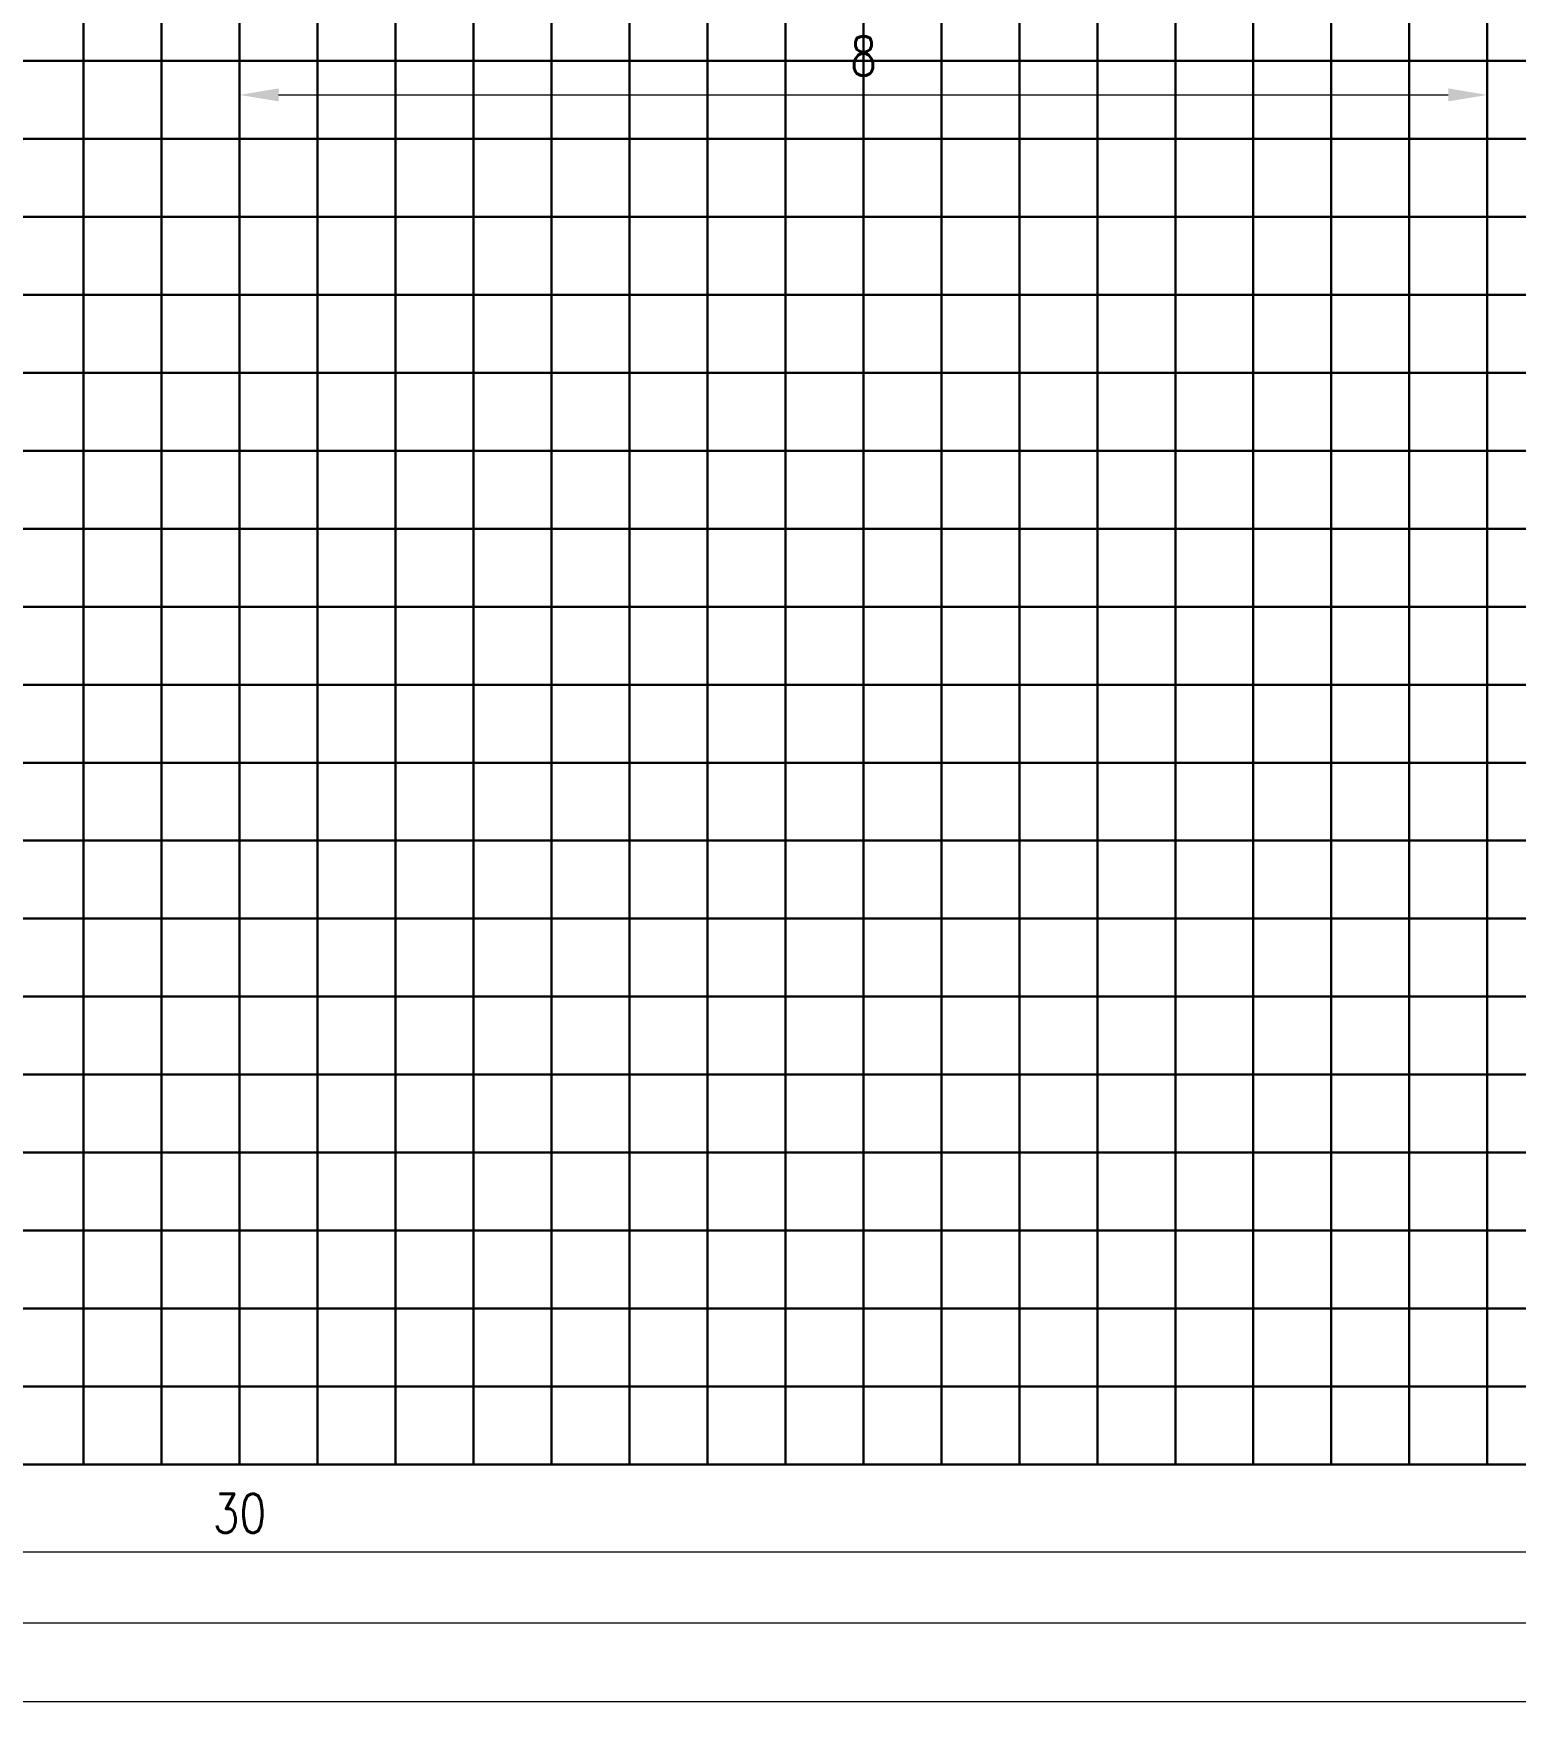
# Model space of a CAD drawing. Header units: millimetres. Extents: x -66 to 79, y -30 to 113.
# Drawn here: x -16.32 to -6.82, y 65 to 75.83 of the extents above; entities that cross this region are included whole.
import ezdxf

# ---------------------------------------------------------------- set-up
doc = ezdxf.new("R2010")
doc.units = ezdxf.units.MM
doc.layers.get('Defpoints').update_dxf_attribs({"color": 181})
doc.layers.add('Main_blokcs', color=3, linetype='Continuous')
doc.layers.add('Stitch', color=10, linetype='Continuous')
doc.styles.add('ROMANS', font='ROMANS.shx', dxfattribs={"width": 0.8})
doc.dimstyles.new('DIM_0.1', dxfattribs={"dimscale": 0.1, "dimtxt": 2.5, "dimasz": 2.5, "dimexe": 1.25, "dimexo": 1.25, "dimgap": 1.25, "dimtad": 1, "dimdec": 3, "dimzin": 11, "dimdsep": 46, "dimtxsty": 'ROMANS', "dimcen": 0, "dimclrd": 1, "dimclre": 1, "dimclrt": 7, "dimadec": 4, "dimazin": 3, "dimtfac": 1, "dimtdec": 3, "dimtofl": 0, "dimtmove": 2, "dimatfit": 3, "dimfxl": 1, "dimfrac": 2, "dimtolj": 1, "dimtzin": 11, "dimlwd": 0, "dimlwe": 0, "dimarcsym": 0})

# ---------------------------------------------------------------- blocks, each defined once
blk = doc.blocks.new('*D1')
at = {"color": 1, "lineweight": 0, "transparency": 16777216}
for p, q in [((-60, 66.526), (-60, 65.004)), ((0, 66.526), (0, 65.004)), ((-0.25, 65.129), (-59.75, 65.129))]:
    blk.add_line(p, q, dxfattribs=at)
at = {"color": 1, "transparency": 16777216}
for points in [[(-59.75, 65.17), (-59.75, 65.087), (-60, 65.129)], [(-0.25, 65.17), (-0.25, 65.087), (0, 65.129)]]:
    blk.add_solid(points, dxfattribs=at)
at = {"layer": 'Defpoints', "color": 0, "transparency": 16777216}
for p in [(-60, 66.651), (0, 66.651), (-60, 65.129)]:
    blk.add_point(p, dxfattribs=at)
at = {"color": 7, "transparency": 16777216, "insert": (-30, 65.379), "char_height": 0.25, "attachment_point": 5, "style": 'ROMANS'}
blk.add_mtext('\\A1;60', dxfattribs=at)
blk = doc.blocks.new('*D5')
at = {"color": 1, "lineweight": 0, "transparency": 16777216}
for p, q in [((-60, 66.526), (-60, 65.51)), ((-6.5, 66.526), (-6.5, 65.51)), ((-59.75, 65.635), (-6.75, 65.635))]:
    blk.add_line(p, q, dxfattribs=at)
at = {"color": 1, "transparency": 16777216}
for points in [[(-59.75, 65.676), (-59.75, 65.593), (-60, 65.635)], [(-6.75, 65.676), (-6.75, 65.593), (-6.5, 65.635)]]:
    blk.add_solid(points, dxfattribs=at)
at = {"layer": 'Defpoints', "color": 0, "transparency": 16777216}
for p in [(-60, 66.651), (-6.5, 66.651), (-6.5, 65.635)]:
    blk.add_point(p, dxfattribs=at)
at = {"color": 7, "transparency": 16777216, "insert": (-33.25, 65.885), "char_height": 0.25, "attachment_point": 5, "style": 'ROMANS'}
blk.add_mtext('\\A1;53.5', dxfattribs=at)
blk = doc.blocks.new('*D10')
at = {"color": 1, "lineweight": 0, "transparency": 16777216}
for p, q in [((-15, 76.026), (-15, 75.308)), ((-7, 76.026), (-7, 75.308)), ((-14.75, 75.433), (-7.25, 75.433))]:
    blk.add_line(p, q, dxfattribs=at)
at = {"color": 1, "transparency": 16777216}
for points in [[(-14.75, 75.475), (-14.75, 75.392), (-15, 75.433)], [(-7.25, 75.475), (-7.25, 75.392), (-7, 75.433)]]:
    blk.add_solid(points, dxfattribs=at)
at = {"layer": 'Defpoints', "color": 0, "transparency": 16777216}
for p in [(-15, 76.151), (-7, 76.151), (-7, 75.433)]:
    blk.add_point(p, dxfattribs=at)
at = {"color": 7, "transparency": 16777216, "insert": (-11, 75.683), "char_height": 0.25, "attachment_point": 5, "style": 'ROMANS'}
blk.add_mtext('\\A1;8', dxfattribs=at)
blk = doc.blocks.new('*D23')
at = {"color": 1, "lineweight": 0, "transparency": 16777216}
for p, q in [((-30, 66.526), (-30, 65.962)), ((0, 66.526), (0, 65.962)), ((-0.25, 66.087), (-29.75, 66.087))]:
    blk.add_line(p, q, dxfattribs=at)
at = {"color": 1, "transparency": 16777216}
for points in [[(-29.75, 66.129), (-29.75, 66.046), (-30, 66.087)], [(-0.25, 66.129), (-0.25, 66.046), (0, 66.087)]]:
    blk.add_solid(points, dxfattribs=at)
at = {"layer": 'Defpoints', "color": 0, "transparency": 16777216}
for p in [(-30, 66.651), (0, 66.651), (-30, 66.087)]:
    blk.add_point(p, dxfattribs=at)
at = {"color": 7, "transparency": 16777216, "insert": (-15, 66.337), "char_height": 0.25, "attachment_point": 5, "style": 'ROMANS'}
blk.add_mtext('\\A1;30', dxfattribs=at)

msp = doc.modelspace()

# ---------------------------------------------------------------- linework, layer by layer
for points in [[(-16.5, 76.1508), (-16, 76.1508), (-16, 75.6508), (-16.5, 75.6508)], [(-16, 76.1508), (-15.5, 76.1508), (-15.5, 75.6508), (-16, 75.6508)], [(-15.5, 76.1508), (-15, 76.1508), (-15, 75.6508), (-15.5, 75.6508)], [(-15, 76.1508), (-14.5, 76.1508), (-14.5, 75.6508), (-15, 75.6508)], [(-14.5, 76.1508), (-14, 76.1508), (-14, 75.6508), (-14.5, 75.6508)], [(-14, 76.1508), (-13.5, 76.1508), (-13.5, 75.6508), (-14, 75.6508)], [(-13.5, 76.1508), (-13, 76.1508), (-13, 75.6508), (-13.5, 75.6508)], [(-13, 76.1508), (-12.5, 76.1508), (-12.5, 75.6508), (-13, 75.6508)], [(-12.5, 76.1508), (-12, 76.1508), (-12, 75.6508), (-12.5, 75.6508)], [(-12, 76.1508), (-11.5, 76.1508), (-11.5, 75.6508), (-12, 75.6508)], [(-11.5, 76.1508), (-11, 76.1508), (-11, 75.6508), (-11.5, 75.6508)], [(-11, 76.1508), (-10.5, 76.1508), (-10.5, 75.6508), (-11, 75.6508)], [(-10.5, 76.1508), (-10, 76.1508), (-10, 75.6508), (-10.5, 75.6508)], [(-10, 76.1508), (-9.5, 76.1508), (-9.5, 75.6508), (-10, 75.6508)], [(-9.5, 76.1508), (-9, 76.1508), (-9, 75.6508), (-9.5, 75.6508)], [(-9, 76.1508), (-8.5, 76.1508), (-8.5, 75.6508), (-9, 75.6508)], [(-8.5, 76.1508), (-8, 76.1508), (-8, 75.6508), (-8.5, 75.6508)], [(-8, 76.1508), (-7.5, 76.1508), (-7.5, 75.6508), (-8, 75.6508)], [(-7.5, 76.1508), (-7, 76.1508), (-7, 75.6508), (-7.5, 75.6508)], [(-16.5, 75.6508), (-16, 75.6508), (-16, 75.1508), (-16.5, 75.1508)], [(-16, 75.6508), (-15.5, 75.6508), (-15.5, 75.1508), (-16, 75.1508)], [(-15.5, 75.6508), (-15, 75.6508), (-15, 75.1508), (-15.5, 75.1508)], [(-15, 75.6508), (-14.5, 75.6508), (-14.5, 75.1508), (-15, 75.1508)], [(-14.5, 75.6508), (-14, 75.6508), (-14, 75.1508), (-14.5, 75.1508)], [(-14, 75.6508), (-13.5, 75.6508), (-13.5, 75.1508), (-14, 75.1508)], [(-13.5, 75.6508), (-13, 75.6508), (-13, 75.1508), (-13.5, 75.1508)], [(-13, 75.6508), (-12.5, 75.6508), (-12.5, 75.1508), (-13, 75.1508)], [(-12.5, 75.6508), (-12, 75.6508), (-12, 75.1508), (-12.5, 75.1508)], [(-12, 75.6508), (-11.5, 75.6508), (-11.5, 75.1508), (-12, 75.1508)], [(-11.5, 75.6508), (-11, 75.6508), (-11, 75.1508), (-11.5, 75.1508)], [(-11, 75.6508), (-10.5, 75.6508), (-10.5, 75.1508), (-11, 75.1508)], [(-10.5, 75.6508), (-10, 75.6508), (-10, 75.1508), (-10.5, 75.1508)], [(-10, 75.6508), (-9.5, 75.6508), (-9.5, 75.1508), (-10, 75.1508)], [(-9.5, 75.6508), (-9, 75.6508), (-9, 75.1508), (-9.5, 75.1508)], [(-9, 75.6508), (-8.5, 75.6508), (-8.5, 75.1508), (-9, 75.1508)], [(-8.5, 75.6508), (-8, 75.6508), (-8, 75.1508), (-8.5, 75.1508)], [(-8, 75.6508), (-7.5, 75.6508), (-7.5, 75.1508), (-8, 75.1508)], [(-7.5, 75.6508), (-7, 75.6508), (-7, 75.1508), (-7.5, 75.1508)], [(-7, 75.6508), (-6.5, 75.6508), (-6.5, 75.1508), (-7, 75.1508)], [(-16.5, 75.1508), (-16, 75.1508), (-16, 74.6508), (-16.5, 74.6508)], [(-16, 75.1508), (-15.5, 75.1508), (-15.5, 74.6508), (-16, 74.6508)], [(-15.5, 75.1508), (-15, 75.1508), (-15, 74.6508), (-15.5, 74.6508)], [(-15, 75.1508), (-14.5, 75.1508), (-14.5, 74.6508), (-15, 74.6508)], [(-14.5, 75.1508), (-14, 75.1508), (-14, 74.6508), (-14.5, 74.6508)], [(-14, 75.1508), (-13.5, 75.1508), (-13.5, 74.6508), (-14, 74.6508)], [(-13.5, 75.1508), (-13, 75.1508), (-13, 74.6508), (-13.5, 74.6508)], [(-13, 75.1508), (-12.5, 75.1508), (-12.5, 74.6508), (-13, 74.6508)], [(-12.5, 75.1508), (-12, 75.1508), (-12, 74.6508), (-12.5, 74.6508)], [(-12, 75.1508), (-11.5, 75.1508), (-11.5, 74.6508), (-12, 74.6508)], [(-11.5, 75.1508), (-11, 75.1508), (-11, 74.6508), (-11.5, 74.6508)], [(-11, 75.1508), (-10.5, 75.1508), (-10.5, 74.6508), (-11, 74.6508)], [(-10.5, 75.1508), (-10, 75.1508), (-10, 74.6508), (-10.5, 74.6508)], [(-10, 75.1508), (-9.5, 75.1508), (-9.5, 74.6508), (-10, 74.6508)], [(-9.5, 75.1508), (-9, 75.1508), (-9, 74.6508), (-9.5, 74.6508)], [(-9, 75.1508), (-8.5, 75.1508), (-8.5, 74.6508), (-9, 74.6508)], [(-8.5, 75.1508), (-8, 75.1508), (-8, 74.6508), (-8.5, 74.6508)], [(-8, 75.1508), (-7.5, 75.1508), (-7.5, 74.6508), (-8, 74.6508)], [(-7.5, 75.1508), (-7, 75.1508), (-7, 74.6508), (-7.5, 74.6508)], [(-7, 75.1508), (-6.5, 75.1508), (-6.5, 74.6508), (-7, 74.6508)], [(-16.5, 74.6508), (-16, 74.6508), (-16, 74.1508), (-16.5, 74.1508)], [(-16, 74.6508), (-15.5, 74.6508), (-15.5, 74.1508), (-16, 74.1508)], [(-15.5, 74.6508), (-15, 74.6508), (-15, 74.1508), (-15.5, 74.1508)], [(-15, 74.6508), (-14.5, 74.6508), (-14.5, 74.1508), (-15, 74.1508)], [(-14.5, 74.6508), (-14, 74.6508), (-14, 74.1508), (-14.5, 74.1508)], [(-14, 74.6508), (-13.5, 74.6508), (-13.5, 74.1508), (-14, 74.1508)], [(-13.5, 74.6508), (-13, 74.6508), (-13, 74.1508), (-13.5, 74.1508)], [(-13, 74.6508), (-12.5, 74.6508), (-12.5, 74.1508), (-13, 74.1508)], [(-12.5, 74.6508), (-12, 74.6508), (-12, 74.1508), (-12.5, 74.1508)], [(-12, 74.6508), (-11.5, 74.6508), (-11.5, 74.1508), (-12, 74.1508)], [(-11.5, 74.6508), (-11, 74.6508), (-11, 74.1508), (-11.5, 74.1508)], [(-11, 74.6508), (-10.5, 74.6508), (-10.5, 74.1508), (-11, 74.1508)], [(-10.5, 74.6508), (-10, 74.6508), (-10, 74.1508), (-10.5, 74.1508)], [(-10, 74.6508), (-9.5, 74.6508), (-9.5, 74.1508), (-10, 74.1508)], [(-9.5, 74.6508), (-9, 74.6508), (-9, 74.1508), (-9.5, 74.1508)], [(-9, 74.6508), (-8.5, 74.6508), (-8.5, 74.1508), (-9, 74.1508)], [(-8.5, 74.6508), (-8, 74.6508), (-8, 74.1508), (-8.5, 74.1508)], [(-8, 74.6508), (-7.5, 74.6508), (-7.5, 74.1508), (-8, 74.1508)], [(-7.5, 74.6508), (-7, 74.6508), (-7, 74.1508), (-7.5, 74.1508)], [(-7, 74.6508), (-6.5, 74.6508), (-6.5, 74.1508), (-7, 74.1508)], [(-16.5, 74.1508), (-16, 74.1508), (-16, 73.6508), (-16.5, 73.6508)], [(-16, 74.1508), (-15.5, 74.1508), (-15.5, 73.6508), (-16, 73.6508)], [(-15.5, 74.1508), (-15, 74.1508), (-15, 73.6508), (-15.5, 73.6508)], [(-15, 74.1508), (-14.5, 74.1508), (-14.5, 73.6508), (-15, 73.6508)], [(-14.5, 74.1508), (-14, 74.1508), (-14, 73.6508), (-14.5, 73.6508)], [(-14, 74.1508), (-13.5, 74.1508), (-13.5, 73.6508), (-14, 73.6508)], [(-13.5, 74.1508), (-13, 74.1508), (-13, 73.6508), (-13.5, 73.6508)], [(-13, 74.1508), (-12.5, 74.1508), (-12.5, 73.6508), (-13, 73.6508)], [(-12.5, 74.1508), (-12, 74.1508), (-12, 73.6508), (-12.5, 73.6508)], [(-12, 74.1508), (-11.5, 74.1508), (-11.5, 73.6508), (-12, 73.6508)], [(-11.5, 74.1508), (-11, 74.1508), (-11, 73.6508), (-11.5, 73.6508)], [(-11, 74.1508), (-10.5, 74.1508), (-10.5, 73.6508), (-11, 73.6508)], [(-10.5, 74.1508), (-10, 74.1508), (-10, 73.6508), (-10.5, 73.6508)], [(-10, 74.1508), (-9.5, 74.1508), (-9.5, 73.6508), (-10, 73.6508)], [(-9.5, 74.1508), (-9, 74.1508), (-9, 73.6508), (-9.5, 73.6508)], [(-9, 74.1508), (-8.5, 74.1508), (-8.5, 73.6508), (-9, 73.6508)], [(-8.5, 74.1508), (-8, 74.1508), (-8, 73.6508), (-8.5, 73.6508)], [(-8, 74.1508), (-7.5, 74.1508), (-7.5, 73.6508), (-8, 73.6508)], [(-7.5, 74.1508), (-7, 74.1508), (-7, 73.6508), (-7.5, 73.6508)], [(-7, 74.1508), (-6.5, 74.1508), (-6.5, 73.6508), (-7, 73.6508)], [(-16.5, 73.6508), (-16, 73.6508), (-16, 73.1508), (-16.5, 73.1508)], [(-16, 73.6508), (-15.5, 73.6508), (-15.5, 73.1508), (-16, 73.1508)], [(-15.5, 73.6508), (-15, 73.6508), (-15, 73.1508), (-15.5, 73.1508)], [(-15, 73.6508), (-14.5, 73.6508), (-14.5, 73.1508), (-15, 73.1508)], [(-14.5, 73.6508), (-14, 73.6508), (-14, 73.1508), (-14.5, 73.1508)], [(-14, 73.6508), (-13.5, 73.6508), (-13.5, 73.1508), (-14, 73.1508)], [(-13.5, 73.6508), (-13, 73.6508), (-13, 73.1508), (-13.5, 73.1508)], [(-13, 73.6508), (-12.5, 73.6508), (-12.5, 73.1508), (-13, 73.1508)], [(-12.5, 73.6508), (-12, 73.6508), (-12, 73.1508), (-12.5, 73.1508)], [(-12, 73.6508), (-11.5, 73.6508), (-11.5, 73.1508), (-12, 73.1508)], [(-11.5, 73.6508), (-11, 73.6508), (-11, 73.1508), (-11.5, 73.1508)], [(-11, 73.6508), (-10.5, 73.6508), (-10.5, 73.1508), (-11, 73.1508)], [(-10.5, 73.6508), (-10, 73.6508), (-10, 73.1508), (-10.5, 73.1508)], [(-10, 73.6508), (-9.5, 73.6508), (-9.5, 73.1508), (-10, 73.1508)], [(-9.5, 73.6508), (-9, 73.6508), (-9, 73.1508), (-9.5, 73.1508)], [(-9, 73.6508), (-8.5, 73.6508), (-8.5, 73.1508), (-9, 73.1508)], [(-8.5, 73.6508), (-8, 73.6508), (-8, 73.1508), (-8.5, 73.1508)], [(-8, 73.6508), (-7.5, 73.6508), (-7.5, 73.1508), (-8, 73.1508)], [(-7.5, 73.6508), (-7, 73.6508), (-7, 73.1508), (-7.5, 73.1508)], [(-7, 73.6508), (-6.5, 73.6508), (-6.5, 73.1508), (-7, 73.1508)], [(-16.5, 73.1508), (-16, 73.1508), (-16, 72.6508), (-16.5, 72.6508)], [(-16, 73.1508), (-15.5, 73.1508), (-15.5, 72.6508), (-16, 72.6508)], [(-15.5, 73.1508), (-15, 73.1508), (-15, 72.6508), (-15.5, 72.6508)], [(-15, 73.1508), (-14.5, 73.1508), (-14.5, 72.6508), (-15, 72.6508)], [(-14.5, 73.1508), (-14, 73.1508), (-14, 72.6508), (-14.5, 72.6508)], [(-14, 73.1508), (-13.5, 73.1508), (-13.5, 72.6508), (-14, 72.6508)], [(-13.5, 73.1508), (-13, 73.1508), (-13, 72.6508), (-13.5, 72.6508)], [(-13, 73.1508), (-12.5, 73.1508), (-12.5, 72.6508), (-13, 72.6508)], [(-12.5, 73.1508), (-12, 73.1508), (-12, 72.6508), (-12.5, 72.6508)], [(-12, 73.1508), (-11.5, 73.1508), (-11.5, 72.6508), (-12, 72.6508)], [(-11.5, 73.1508), (-11, 73.1508), (-11, 72.6508), (-11.5, 72.6508)], [(-11, 73.1508), (-10.5, 73.1508), (-10.5, 72.6508), (-11, 72.6508)], [(-10.5, 73.1508), (-10, 73.1508), (-10, 72.6508), (-10.5, 72.6508)], [(-10, 73.1508), (-9.5, 73.1508), (-9.5, 72.6508), (-10, 72.6508)], [(-9.5, 73.1508), (-9, 73.1508), (-9, 72.6508), (-9.5, 72.6508)], [(-9, 73.1508), (-8.5, 73.1508), (-8.5, 72.6508), (-9, 72.6508)], [(-8.5, 73.1508), (-8, 73.1508), (-8, 72.6508), (-8.5, 72.6508)], [(-8, 73.1508), (-7.5, 73.1508), (-7.5, 72.6508), (-8, 72.6508)], [(-7.5, 73.1508), (-7, 73.1508), (-7, 72.6508), (-7.5, 72.6508)], [(-7, 73.1508), (-6.5, 73.1508), (-6.5, 72.6508), (-7, 72.6508)], [(-16.5, 72.6508), (-16, 72.6508), (-16, 72.1508), (-16.5, 72.1508)], [(-16, 72.6508), (-15.5, 72.6508), (-15.5, 72.1508), (-16, 72.1508)], [(-15.5, 72.6508), (-15, 72.6508), (-15, 72.1508), (-15.5, 72.1508)], [(-15, 72.6508), (-14.5, 72.6508), (-14.5, 72.1508), (-15, 72.1508)], [(-14.5, 72.6508), (-14, 72.6508), (-14, 72.1508), (-14.5, 72.1508)], [(-14, 72.6508), (-13.5, 72.6508), (-13.5, 72.1508), (-14, 72.1508)], [(-13.5, 72.6508), (-13, 72.6508), (-13, 72.1508), (-13.5, 72.1508)], [(-13, 72.6508), (-12.5, 72.6508), (-12.5, 72.1508), (-13, 72.1508)], [(-12.5, 72.6508), (-12, 72.6508), (-12, 72.1508), (-12.5, 72.1508)], [(-12, 72.6508), (-11.5, 72.6508), (-11.5, 72.1508), (-12, 72.1508)], [(-11.5, 72.6508), (-11, 72.6508), (-11, 72.1508), (-11.5, 72.1508)], [(-11, 72.6508), (-10.5, 72.6508), (-10.5, 72.1508), (-11, 72.1508)], [(-10.5, 72.6508), (-10, 72.6508), (-10, 72.1508), (-10.5, 72.1508)], [(-10, 72.6508), (-9.5, 72.6508), (-9.5, 72.1508), (-10, 72.1508)], [(-9.5, 72.6508), (-9, 72.6508), (-9, 72.1508), (-9.5, 72.1508)], [(-9, 72.6508), (-8.5, 72.6508), (-8.5, 72.1508), (-9, 72.1508)], [(-8.5, 72.6508), (-8, 72.6508), (-8, 72.1508), (-8.5, 72.1508)], [(-8, 72.6508), (-7.5, 72.6508), (-7.5, 72.1508), (-8, 72.1508)], [(-7.5, 72.6508), (-7, 72.6508), (-7, 72.1508), (-7.5, 72.1508)], [(-7, 72.6508), (-6.5, 72.6508), (-6.5, 72.1508), (-7, 72.1508)], [(-16.5, 72.1508), (-16, 72.1508), (-16, 71.6508), (-16.5, 71.6508)], [(-16, 72.1508), (-15.5, 72.1508), (-15.5, 71.6508), (-16, 71.6508)], [(-15.5, 72.1508), (-15, 72.1508), (-15, 71.6508), (-15.5, 71.6508)], [(-15, 72.1508), (-14.5, 72.1508), (-14.5, 71.6508), (-15, 71.6508)], [(-14.5, 72.1508), (-14, 72.1508), (-14, 71.6508), (-14.5, 71.6508)], [(-14, 72.1508), (-13.5, 72.1508), (-13.5, 71.6508), (-14, 71.6508)], [(-13.5, 72.1508), (-13, 72.1508), (-13, 71.6508), (-13.5, 71.6508)], [(-13, 72.1508), (-12.5, 72.1508), (-12.5, 71.6508), (-13, 71.6508)], [(-12.5, 72.1508), (-12, 72.1508), (-12, 71.6508), (-12.5, 71.6508)], [(-12, 72.1508), (-11.5, 72.1508), (-11.5, 71.6508), (-12, 71.6508)], [(-11.5, 72.1508), (-11, 72.1508), (-11, 71.6508), (-11.5, 71.6508)], [(-11, 72.1508), (-10.5, 72.1508), (-10.5, 71.6508), (-11, 71.6508)], [(-10.5, 72.1508), (-10, 72.1508), (-10, 71.6508), (-10.5, 71.6508)], [(-10, 72.1508), (-9.5, 72.1508), (-9.5, 71.6508), (-10, 71.6508)], [(-9.5, 72.1508), (-9, 72.1508), (-9, 71.6508), (-9.5, 71.6508)], [(-9, 72.1508), (-8.5, 72.1508), (-8.5, 71.6508), (-9, 71.6508)], [(-8.5, 72.1508), (-8, 72.1508), (-8, 71.6508), (-8.5, 71.6508)], [(-8, 72.1508), (-7.5, 72.1508), (-7.5, 71.6508), (-8, 71.6508)], [(-7.5, 72.1508), (-7, 72.1508), (-7, 71.6508), (-7.5, 71.6508)], [(-7, 72.1508), (-6.5, 72.1508), (-6.5, 71.6508), (-7, 71.6508)], [(-16.5, 71.6508), (-16, 71.6508), (-16, 71.1508), (-16.5, 71.1508)], [(-16, 71.6508), (-15.5, 71.6508), (-15.5, 71.1508), (-16, 71.1508)], [(-15.5, 71.6508), (-15, 71.6508), (-15, 71.1508), (-15.5, 71.1508)], [(-15, 71.6508), (-14.5, 71.6508), (-14.5, 71.1508), (-15, 71.1508)], [(-14.5, 71.6508), (-14, 71.6508), (-14, 71.1508), (-14.5, 71.1508)], [(-14, 71.6508), (-13.5, 71.6508), (-13.5, 71.1508), (-14, 71.1508)], [(-13.5, 71.6508), (-13, 71.6508), (-13, 71.1508), (-13.5, 71.1508)], [(-13, 71.6508), (-12.5, 71.6508), (-12.5, 71.1508), (-13, 71.1508)], [(-12.5, 71.6508), (-12, 71.6508), (-12, 71.1508), (-12.5, 71.1508)], [(-12, 71.6508), (-11.5, 71.6508), (-11.5, 71.1508), (-12, 71.1508)], [(-11.5, 71.6508), (-11, 71.6508), (-11, 71.1508), (-11.5, 71.1508)], [(-11, 71.6508), (-10.5, 71.6508), (-10.5, 71.1508), (-11, 71.1508)], [(-10.5, 71.6508), (-10, 71.6508), (-10, 71.1508), (-10.5, 71.1508)], [(-10, 71.6508), (-9.5, 71.6508), (-9.5, 71.1508), (-10, 71.1508)], [(-9.5, 71.6508), (-9, 71.6508), (-9, 71.1508), (-9.5, 71.1508)], [(-9, 71.6508), (-8.5, 71.6508), (-8.5, 71.1508), (-9, 71.1508)], [(-8.5, 71.6508), (-8, 71.6508), (-8, 71.1508), (-8.5, 71.1508)], [(-8, 71.6508), (-7.5, 71.6508), (-7.5, 71.1508), (-8, 71.1508)], [(-7.5, 71.6508), (-7, 71.6508), (-7, 71.1508), (-7.5, 71.1508)], [(-7, 71.6508), (-6.5, 71.6508), (-6.5, 71.1508), (-7, 71.1508)], [(-16.5, 71.1508), (-16, 71.1508), (-16, 70.6508), (-16.5, 70.6508)], [(-16, 71.1508), (-15.5, 71.1508), (-15.5, 70.6508), (-16, 70.6508)], [(-15.5, 71.1508), (-15, 71.1508), (-15, 70.6508), (-15.5, 70.6508)], [(-15, 71.1508), (-14.5, 71.1508), (-14.5, 70.6508), (-15, 70.6508)], [(-14.5, 71.1508), (-14, 71.1508), (-14, 70.6508), (-14.5, 70.6508)], [(-14, 71.1508), (-13.5, 71.1508), (-13.5, 70.6508), (-14, 70.6508)], [(-13.5, 71.1508), (-13, 71.1508), (-13, 70.6508), (-13.5, 70.6508)], [(-13, 71.1508), (-12.5, 71.1508), (-12.5, 70.6508), (-13, 70.6508)], [(-12.5, 71.1508), (-12, 71.1508), (-12, 70.6508), (-12.5, 70.6508)], [(-12, 71.1508), (-11.5, 71.1508), (-11.5, 70.6508), (-12, 70.6508)], [(-11.5, 71.1508), (-11, 71.1508), (-11, 70.6508), (-11.5, 70.6508)], [(-11, 71.1508), (-10.5, 71.1508), (-10.5, 70.6508), (-11, 70.6508)], [(-10.5, 71.1508), (-10, 71.1508), (-10, 70.6508), (-10.5, 70.6508)], [(-10, 71.1508), (-9.5, 71.1508), (-9.5, 70.6508), (-10, 70.6508)], [(-9.5, 71.1508), (-9, 71.1508), (-9, 70.6508), (-9.5, 70.6508)], [(-9, 71.1508), (-8.5, 71.1508), (-8.5, 70.6508), (-9, 70.6508)], [(-8.5, 71.1508), (-8, 71.1508), (-8, 70.6508), (-8.5, 70.6508)], [(-8, 71.1508), (-7.5, 71.1508), (-7.5, 70.6508), (-8, 70.6508)], [(-7.5, 71.1508), (-7, 71.1508), (-7, 70.6508), (-7.5, 70.6508)], [(-7, 71.1508), (-6.5, 71.1508), (-6.5, 70.6508), (-7, 70.6508)], [(-16.5, 70.6508), (-16, 70.6508), (-16, 70.1508), (-16.5, 70.1508)], [(-16, 70.6508), (-15.5, 70.6508), (-15.5, 70.1508), (-16, 70.1508)], [(-15.5, 70.6508), (-15, 70.6508), (-15, 70.1508), (-15.5, 70.1508)], [(-15, 70.6508), (-14.5, 70.6508), (-14.5, 70.1508), (-15, 70.1508)], [(-14.5, 70.6508), (-14, 70.6508), (-14, 70.1508), (-14.5, 70.1508)], [(-14, 70.6508), (-13.5, 70.6508), (-13.5, 70.1508), (-14, 70.1508)], [(-13.5, 70.6508), (-13, 70.6508), (-13, 70.1508), (-13.5, 70.1508)], [(-13, 70.6508), (-12.5, 70.6508), (-12.5, 70.1508), (-13, 70.1508)], [(-12.5, 70.6508), (-12, 70.6508), (-12, 70.1508), (-12.5, 70.1508)], [(-12, 70.6508), (-11.5, 70.6508), (-11.5, 70.1508), (-12, 70.1508)], [(-11.5, 70.6508), (-11, 70.6508), (-11, 70.1508), (-11.5, 70.1508)], [(-11, 70.6508), (-10.5, 70.6508), (-10.5, 70.1508), (-11, 70.1508)], [(-10.5, 70.6508), (-10, 70.6508), (-10, 70.1508), (-10.5, 70.1508)], [(-10, 70.6508), (-9.5, 70.6508), (-9.5, 70.1508), (-10, 70.1508)], [(-9.5, 70.6508), (-9, 70.6508), (-9, 70.1508), (-9.5, 70.1508)], [(-9, 70.6508), (-8.5, 70.6508), (-8.5, 70.1508), (-9, 70.1508)], [(-8.5, 70.6508), (-8, 70.6508), (-8, 70.1508), (-8.5, 70.1508)], [(-8, 70.6508), (-7.5, 70.6508), (-7.5, 70.1508), (-8, 70.1508)], [(-7.5, 70.6508), (-7, 70.6508), (-7, 70.1508), (-7.5, 70.1508)], [(-7, 70.6508), (-6.5, 70.6508), (-6.5, 70.1508), (-7, 70.1508)], [(-16.5, 70.1508), (-16, 70.1508), (-16, 69.6508), (-16.5, 69.6508)], [(-16, 70.1508), (-15.5, 70.1508), (-15.5, 69.6508), (-16, 69.6508)], [(-15.5, 70.1508), (-15, 70.1508), (-15, 69.6508), (-15.5, 69.6508)], [(-15, 70.1508), (-14.5, 70.1508), (-14.5, 69.6508), (-15, 69.6508)], [(-14.5, 70.1508), (-14, 70.1508), (-14, 69.6508), (-14.5, 69.6508)], [(-14, 70.1508), (-13.5, 70.1508), (-13.5, 69.6508), (-14, 69.6508)], [(-13.5, 70.1508), (-13, 70.1508), (-13, 69.6508), (-13.5, 69.6508)], [(-13, 70.1508), (-12.5, 70.1508), (-12.5, 69.6508), (-13, 69.6508)], [(-12.5, 70.1508), (-12, 70.1508), (-12, 69.6508), (-12.5, 69.6508)], [(-12, 70.1508), (-11.5, 70.1508), (-11.5, 69.6508), (-12, 69.6508)], [(-11.5, 70.1508), (-11, 70.1508), (-11, 69.6508), (-11.5, 69.6508)], [(-11, 70.1508), (-10.5, 70.1508), (-10.5, 69.6508), (-11, 69.6508)], [(-10.5, 70.1508), (-10, 70.1508), (-10, 69.6508), (-10.5, 69.6508)], [(-10, 70.1508), (-9.5, 70.1508), (-9.5, 69.6508), (-10, 69.6508)], [(-9.5, 70.1508), (-9, 70.1508), (-9, 69.6508), (-9.5, 69.6508)], [(-9, 70.1508), (-8.5, 70.1508), (-8.5, 69.6508), (-9, 69.6508)], [(-8.5, 70.1508), (-8, 70.1508), (-8, 69.6508), (-8.5, 69.6508)], [(-8, 70.1508), (-7.5, 70.1508), (-7.5, 69.6508), (-8, 69.6508)], [(-7.5, 70.1508), (-7, 70.1508), (-7, 69.6508), (-7.5, 69.6508)], [(-7, 70.1508), (-6.5, 70.1508), (-6.5, 69.6508), (-7, 69.6508)], [(-16.5, 69.6508), (-16, 69.6508), (-16, 69.1508), (-16.5, 69.1508)], [(-16, 69.6508), (-15.5, 69.6508), (-15.5, 69.1508), (-16, 69.1508)], [(-15.5, 69.6508), (-15, 69.6508), (-15, 69.1508), (-15.5, 69.1508)], [(-15, 69.6508), (-14.5, 69.6508), (-14.5, 69.1508), (-15, 69.1508)], [(-14.5, 69.6508), (-14, 69.6508), (-14, 69.1508), (-14.5, 69.1508)], [(-14, 69.6508), (-13.5, 69.6508), (-13.5, 69.1508), (-14, 69.1508)], [(-13.5, 69.6508), (-13, 69.6508), (-13, 69.1508), (-13.5, 69.1508)], [(-13, 69.6508), (-12.5, 69.6508), (-12.5, 69.1508), (-13, 69.1508)], [(-12.5, 69.6508), (-12, 69.6508), (-12, 69.1508), (-12.5, 69.1508)], [(-12, 69.6508), (-11.5, 69.6508), (-11.5, 69.1508), (-12, 69.1508)], [(-11.5, 69.6508), (-11, 69.6508), (-11, 69.1508), (-11.5, 69.1508)], [(-11, 69.6508), (-10.5, 69.6508), (-10.5, 69.1508), (-11, 69.1508)], [(-10.5, 69.6508), (-10, 69.6508), (-10, 69.1508), (-10.5, 69.1508)], [(-10, 69.6508), (-9.5, 69.6508), (-9.5, 69.1508), (-10, 69.1508)], [(-9.5, 69.6508), (-9, 69.6508), (-9, 69.1508), (-9.5, 69.1508)], [(-9, 69.6508), (-8.5, 69.6508), (-8.5, 69.1508), (-9, 69.1508)], [(-8.5, 69.6508), (-8, 69.6508), (-8, 69.1508), (-8.5, 69.1508)], [(-8, 69.6508), (-7.5, 69.6508), (-7.5, 69.1508), (-8, 69.1508)], [(-7.5, 69.6508), (-7, 69.6508), (-7, 69.1508), (-7.5, 69.1508)], [(-7, 69.6508), (-6.5, 69.6508), (-6.5, 69.1508), (-7, 69.1508)], [(-16.5, 69.1508), (-16, 69.1508), (-16, 68.6508), (-16.5, 68.6508)], [(-16, 69.1508), (-15.5, 69.1508), (-15.5, 68.6508), (-16, 68.6508)], [(-15.5, 69.1508), (-15, 69.1508), (-15, 68.6508), (-15.5, 68.6508)], [(-15, 69.1508), (-14.5, 69.1508), (-14.5, 68.6508), (-15, 68.6508)], [(-14.5, 69.1508), (-14, 69.1508), (-14, 68.6508), (-14.5, 68.6508)], [(-14, 69.1508), (-13.5, 69.1508), (-13.5, 68.6508), (-14, 68.6508)], [(-13.5, 69.1508), (-13, 69.1508), (-13, 68.6508), (-13.5, 68.6508)], [(-13, 69.1508), (-12.5, 69.1508), (-12.5, 68.6508), (-13, 68.6508)], [(-12.5, 69.1508), (-12, 69.1508), (-12, 68.6508), (-12.5, 68.6508)], [(-12, 69.1508), (-11.5, 69.1508), (-11.5, 68.6508), (-12, 68.6508)], [(-11.5, 69.1508), (-11, 69.1508), (-11, 68.6508), (-11.5, 68.6508)], [(-11, 69.1508), (-10.5, 69.1508), (-10.5, 68.6508), (-11, 68.6508)], [(-10.5, 69.1508), (-10, 69.1508), (-10, 68.6508), (-10.5, 68.6508)], [(-10, 69.1508), (-9.5, 69.1508), (-9.5, 68.6508), (-10, 68.6508)], [(-9.5, 69.1508), (-9, 69.1508), (-9, 68.6508), (-9.5, 68.6508)], [(-9, 69.1508), (-8.5, 69.1508), (-8.5, 68.6508), (-9, 68.6508)], [(-8.5, 69.1508), (-8, 69.1508), (-8, 68.6508), (-8.5, 68.6508)], [(-8, 69.1508), (-7.5, 69.1508), (-7.5, 68.6508), (-8, 68.6508)], [(-7.5, 69.1508), (-7, 69.1508), (-7, 68.6508), (-7.5, 68.6508)], [(-7, 69.1508), (-6.5, 69.1508), (-6.5, 68.6508), (-7, 68.6508)], [(-16.5, 68.6508), (-16, 68.6508), (-16, 68.1508), (-16.5, 68.1508)], [(-16, 68.6508), (-15.5, 68.6508), (-15.5, 68.1508), (-16, 68.1508)], [(-15.5, 68.6508), (-15, 68.6508), (-15, 68.1508), (-15.5, 68.1508)], [(-15, 68.6508), (-14.5, 68.6508), (-14.5, 68.1508), (-15, 68.1508)], [(-14.5, 68.6508), (-14, 68.6508), (-14, 68.1508), (-14.5, 68.1508)], [(-14, 68.6508), (-13.5, 68.6508), (-13.5, 68.1508), (-14, 68.1508)], [(-13.5, 68.6508), (-13, 68.6508), (-13, 68.1508), (-13.5, 68.1508)], [(-13, 68.6508), (-12.5, 68.6508), (-12.5, 68.1508), (-13, 68.1508)], [(-12.5, 68.6508), (-12, 68.6508), (-12, 68.1508), (-12.5, 68.1508)], [(-12, 68.6508), (-11.5, 68.6508), (-11.5, 68.1508), (-12, 68.1508)], [(-11.5, 68.6508), (-11, 68.6508), (-11, 68.1508), (-11.5, 68.1508)], [(-11, 68.6508), (-10.5, 68.6508), (-10.5, 68.1508), (-11, 68.1508)], [(-10.5, 68.6508), (-10, 68.6508), (-10, 68.1508), (-10.5, 68.1508)], [(-10, 68.6508), (-9.5, 68.6508), (-9.5, 68.1508), (-10, 68.1508)], [(-9.5, 68.6508), (-9, 68.6508), (-9, 68.1508), (-9.5, 68.1508)], [(-9, 68.6508), (-8.5, 68.6508), (-8.5, 68.1508), (-9, 68.1508)], [(-8.5, 68.6508), (-8, 68.6508), (-8, 68.1508), (-8.5, 68.1508)], [(-8, 68.6508), (-7.5, 68.6508), (-7.5, 68.1508), (-8, 68.1508)], [(-7.5, 68.6508), (-7, 68.6508), (-7, 68.1508), (-7.5, 68.1508)], [(-7, 68.6508), (-6.5, 68.6508), (-6.5, 68.1508), (-7, 68.1508)], [(-16.5, 68.1508), (-16, 68.1508), (-16, 67.6508), (-16.5, 67.6508)], [(-16, 68.1508), (-15.5, 68.1508), (-15.5, 67.6508), (-16, 67.6508)], [(-15.5, 68.1508), (-15, 68.1508), (-15, 67.6508), (-15.5, 67.6508)], [(-15, 68.1508), (-14.5, 68.1508), (-14.5, 67.6508), (-15, 67.6508)], [(-14.5, 68.1508), (-14, 68.1508), (-14, 67.6508), (-14.5, 67.6508)], [(-14, 68.1508), (-13.5, 68.1508), (-13.5, 67.6508), (-14, 67.6508)], [(-13.5, 68.1508), (-13, 68.1508), (-13, 67.6508), (-13.5, 67.6508)], [(-13, 68.1508), (-12.5, 68.1508), (-12.5, 67.6508), (-13, 67.6508)], [(-12.5, 68.1508), (-12, 68.1508), (-12, 67.6508), (-12.5, 67.6508)], [(-12, 68.1508), (-11.5, 68.1508), (-11.5, 67.6508), (-12, 67.6508)], [(-11.5, 68.1508), (-11, 68.1508), (-11, 67.6508), (-11.5, 67.6508)], [(-11, 68.1508), (-10.5, 68.1508), (-10.5, 67.6508), (-11, 67.6508)], [(-10.5, 68.1508), (-10, 68.1508), (-10, 67.6508), (-10.5, 67.6508)], [(-10, 68.1508), (-9.5, 68.1508), (-9.5, 67.6508), (-10, 67.6508)], [(-9.5, 68.1508), (-9, 68.1508), (-9, 67.6508), (-9.5, 67.6508)], [(-9, 68.1508), (-8.5, 68.1508), (-8.5, 67.6508), (-9, 67.6508)], [(-8.5, 68.1508), (-8, 68.1508), (-8, 67.6508), (-8.5, 67.6508)], [(-8, 68.1508), (-7.5, 68.1508), (-7.5, 67.6508), (-8, 67.6508)], [(-7.5, 68.1508), (-7, 68.1508), (-7, 67.6508), (-7.5, 67.6508)], [(-7, 68.1508), (-6.5, 68.1508), (-6.5, 67.6508), (-7, 67.6508)], [(-16.5, 67.6508), (-16, 67.6508), (-16, 67.1508), (-16.5, 67.1508)], [(-16, 67.6508), (-15.5, 67.6508), (-15.5, 67.1508), (-16, 67.1508)], [(-15.5, 67.6508), (-15, 67.6508), (-15, 67.1508), (-15.5, 67.1508)], [(-15, 67.6508), (-14.5, 67.6508), (-14.5, 67.1508), (-15, 67.1508)], [(-14.5, 67.6508), (-14, 67.6508), (-14, 67.1508), (-14.5, 67.1508)], [(-14, 67.6508), (-13.5, 67.6508), (-13.5, 67.1508), (-14, 67.1508)], [(-13.5, 67.6508), (-13, 67.6508), (-13, 67.1508), (-13.5, 67.1508)], [(-13, 67.6508), (-12.5, 67.6508), (-12.5, 67.1508), (-13, 67.1508)], [(-12.5, 67.6508), (-12, 67.6508), (-12, 67.1508), (-12.5, 67.1508)], [(-12, 67.6508), (-11.5, 67.6508), (-11.5, 67.1508), (-12, 67.1508)], [(-11.5, 67.6508), (-11, 67.6508), (-11, 67.1508), (-11.5, 67.1508)], [(-11, 67.6508), (-10.5, 67.6508), (-10.5, 67.1508), (-11, 67.1508)], [(-10.5, 67.6508), (-10, 67.6508), (-10, 67.1508), (-10.5, 67.1508)], [(-10, 67.6508), (-9.5, 67.6508), (-9.5, 67.1508), (-10, 67.1508)], [(-9.5, 67.6508), (-9, 67.6508), (-9, 67.1508), (-9.5, 67.1508)], [(-9, 67.6508), (-8.5, 67.6508), (-8.5, 67.1508), (-9, 67.1508)], [(-8.5, 67.6508), (-8, 67.6508), (-8, 67.1508), (-8.5, 67.1508)], [(-8, 67.6508), (-7.5, 67.6508), (-7.5, 67.1508), (-8, 67.1508)], [(-7.5, 67.6508), (-7, 67.6508), (-7, 67.1508), (-7.5, 67.1508)], [(-7, 67.6508), (-6.5, 67.6508), (-6.5, 67.1508), (-7, 67.1508)], [(-16.5, 67.1508), (-16, 67.1508), (-16, 66.6508), (-16.5, 66.6508)], [(-16, 67.1508), (-15.5, 67.1508), (-15.5, 66.6508), (-16, 66.6508)], [(-15.5, 67.1508), (-15, 67.1508), (-15, 66.6508), (-15.5, 66.6508)], [(-15, 67.1508), (-14.5, 67.1508), (-14.5, 66.6508), (-15, 66.6508)], [(-14.5, 67.1508), (-14, 67.1508), (-14, 66.6508), (-14.5, 66.6508)], [(-14, 67.1508), (-13.5, 67.1508), (-13.5, 66.6508), (-14, 66.6508)], [(-13.5, 67.1508), (-13, 67.1508), (-13, 66.6508), (-13.5, 66.6508)], [(-13, 67.1508), (-12.5, 67.1508), (-12.5, 66.6508), (-13, 66.6508)], [(-12.5, 67.1508), (-12, 67.1508), (-12, 66.6508), (-12.5, 66.6508)], [(-12, 67.1508), (-11.5, 67.1508), (-11.5, 66.6508), (-12, 66.6508)], [(-11.5, 67.1508), (-11, 67.1508), (-11, 66.6508), (-11.5, 66.6508)], [(-11, 67.1508), (-10.5, 67.1508), (-10.5, 66.6508), (-11, 66.6508)], [(-10.5, 67.1508), (-10, 67.1508), (-10, 66.6508), (-10.5, 66.6508)], [(-10, 67.1508), (-9.5, 67.1508), (-9.5, 66.6508), (-10, 66.6508)], [(-9.5, 67.1508), (-9, 67.1508), (-9, 66.6508), (-9.5, 66.6508)], [(-9, 67.1508), (-8.5, 67.1508), (-8.5, 66.6508), (-9, 66.6508)], [(-8.5, 67.1508), (-8, 67.1508), (-8, 66.6508), (-8.5, 66.6508)], [(-8, 67.1508), (-7.5, 67.1508), (-7.5, 66.6508), (-8, 66.6508)], [(-7.5, 67.1508), (-7, 67.1508), (-7, 66.6508), (-7.5, 66.6508)], [(-7, 67.1508), (-6.5, 67.1508), (-6.5, 66.6508), (-7, 66.6508)]]:
    msp.add_lwpolyline(points, close=True)
msp.add_lwpolyline([(-62.6015, 75.6508), (2.8181, 75.6508)])
at = {"layer": 'Defpoints'}
msp.add_lwpolyline([(9.9041, 75.6508), (-66.3654, 75.6508)], dxfattribs=at)
at = {"layer": 'Main_blokcs'}
msp.add_lwpolyline([(-30, 66.6508), (0, 66.6508), (0, 75.6508), (-30, 75.6508)], close=True, dxfattribs=at)
msp.add_lwpolyline([(-30, 66.6508), (0, 66.6508), (0, 75.6508), (-30, 75.6508)], close=True, dxfattribs=at)
at = {"layer": 'Stitch'}
msp.add_lwpolyline([(-7, 76.1508), (-6.5, 76.1508), (-6.5, 75.6508), (-7, 75.6508)], close=True, dxfattribs=at)

# ---------------------------------------------------------------- dimensions: what is measured, and where the dimension line sits
for base, p1, p2, picture, middle in [((-7, 75.4332), (-15, 76.1508), (-7, 76.1508), '*D10', (-11, 75.6832)), ((-60, 65.1286), (0, 66.6508), (-60, 66.6508), '*D1', (-30, 65.3786)), ((-6.5, 65.6345), (-60, 66.6508), (-6.5, 66.6508), '*D5', (-33.25, 65.8845)), ((-30, 66.0873), (0, 66.6508), (-30, 66.6508), '*D23', (-15, 66.3373))]:
    dim = msp.add_linear_dim(base=base, p1=p1, p2=p2, dimstyle='DIM_0.1')
    dim.commit()
    dim.dimension.update_dxf_attribs({"geometry": picture, "text_midpoint": middle})

doc.saveas('drawing.dxf')
